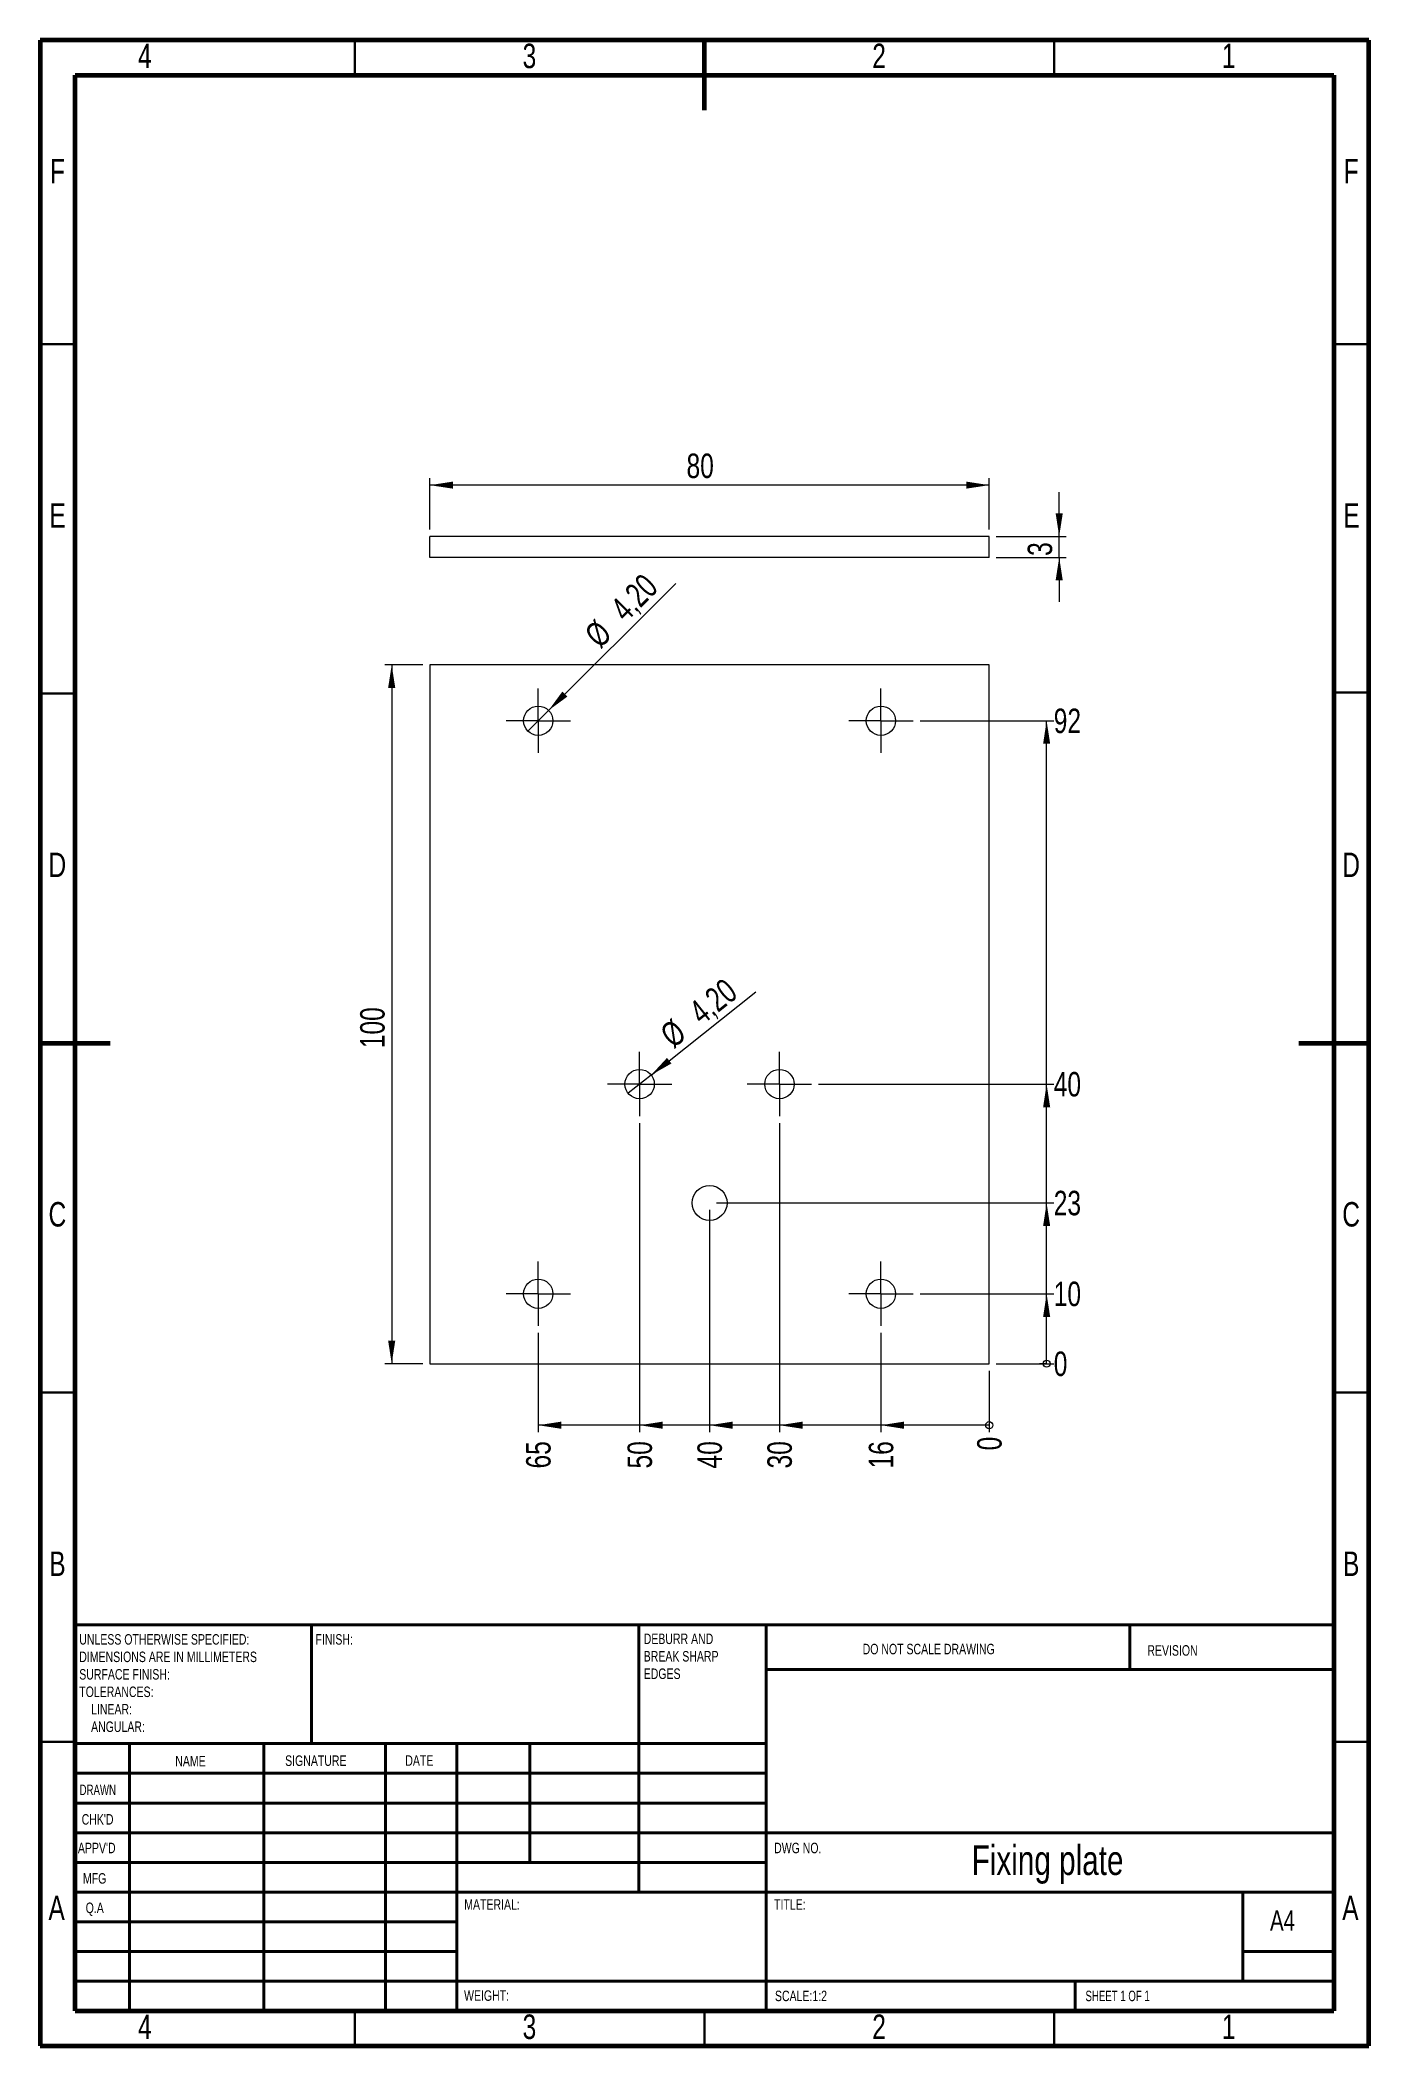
# Model space of a CAD drawing. Header units: millimetres. Extents: x 15 to 205, y 5 to 292.
import ezdxf

# ---------------------------------------------------------------- set-up
doc = ezdxf.new("R2010")
doc.units = ezdxf.units.MM
doc.styles.add('SLDTEXTSTYLE0', font='TXT', dxfattribs={"width": 0.75})
doc.styles.add('SLDTEXTSTYLE1', font='TXT', dxfattribs={"width": 0.686449})
doc.styles.add('SLDTEXTSTYLE2', font='TXT', dxfattribs={"width": 0.6875})
doc.dimstyles.new('SLDDIMSTYLE0', dxfattribs={"dimtxt": 3.5, "dimasz": 0.338667, "dimexe": 0, "dimexo": 0.0625, "dimgap": 0.875, "dimtad": 0, "dimtih": 1, "dimtoh": 1, "dimdec": 0, "dimrnd": 1e-09, "dimdsep": 46, "dimtxsty": 'SLDTEXTSTYLE0', "dimblk1": 'ORIGIN', "dimblk2": 'ORIGIN', "dimsah": 1, "dimcen": 0.09, "dimadec": 0, "dimazin": 2, "dimtfac": 1, "dimtdec": 0, "dimtofl": 0, "dimtmove": 0, "dimatfit": 3, "dimldrblk": 'ORIGIN', "dimfxl": 1, "dimfrac": 2, "dimtolj": 1, "dimtzin": 12, "dimarcsym": 0})
doc.dimstyles.new('SLDDIMSTYLE1', dxfattribs={"dimtxt": 3.5, "dimasz": 3.302, "dimexe": 0, "dimexo": 0.0625, "dimgap": 0.875, "dimtad": 0, "dimtih": 1, "dimtoh": 1, "dimdec": 0, "dimrnd": 1e-09, "dimzin": 12, "dimdsep": 46, "dimtxsty": 'SLDTEXTSTYLE0', "dimsah": 1, "dimcen": 0.09, "dimadec": 0, "dimazin": 3, "dimtfac": 1, "dimtdec": 0, "dimtofl": 0, "dimtmove": 0, "dimatfit": 3, "dimfxl": 1, "dimfrac": 2, "dimtolj": 1, "dimtzin": 12, "dimarcsym": 0})
doc.dimstyles.new('SLDDIMSTYLE2', dxfattribs={"dimtxt": 3.5, "dimasz": 3.302, "dimexe": 0, "dimexo": 0.0625, "dimgap": 0.875, "dimtad": 0, "dimtih": 1, "dimtoh": 1, "dimrnd": 1e-09, "dimzin": 12, "dimdsep": 46, "dimtxsty": 'SLDTEXTSTYLE0', "dimsah": 1, "dimcen": 0.09, "dimadec": 0, "dimazin": 3, "dimtfac": 1, "dimtofl": 0, "dimtmove": 0, "dimatfit": 3, "dimfxl": 1, "dimfrac": 2, "dimtolj": 1, "dimtzin": 12, "dimarcsym": 0})
doc.dimstyles.new('SLDDIMSTYLE3', dxfattribs={"dimtxt": 3.5, "dimasz": 3.302, "dimexe": 0, "dimexo": 0.0625, "dimgap": 0.875, "dimtad": 1, "dimrnd": 1e-09, "dimzin": 12, "dimdsep": 46, "dimtxsty": 'SLDTEXTSTYLE0', "dimsah": 1, "dimcen": 0.09, "dimadec": 0, "dimazin": 3, "dimtfac": 1, "dimtofl": 0, "dimtmove": 0, "dimatfit": 3, "dimfxl": 1, "dimfrac": 2, "dimtolj": 1, "dimtzin": 12, "dimarcsym": 0})
doc.dimstyles.new('SLDDIMSTYLE4', dxfattribs={"dimtxt": 3.5, "dimasz": 3.302, "dimexe": 0, "dimexo": 0.0625, "dimgap": 0.875, "dimtad": 1, "dimrnd": 1e-09, "dimzin": 12, "dimdsep": 46, "dimtxsty": 'SLDTEXTSTYLE0', "dimblk1": 'NONE', "dimsah": 1, "dimcen": 0, "dimadec": 0, "dimazin": 3, "dimtfac": 1, "dimtmove": 0, "dimatfit": 3, "dimldrblk": 'NONE', "dimfxl": 1, "dimfrac": 2, "dimtolj": 1, "dimtzin": 12, "dimarcsym": 0})
doc.dimstyles.new('SLDDIMSTYLE5', dxfattribs={"dimtxt": 3.5, "dimasz": 3.302, "dimexe": 0, "dimexo": 0.0625, "dimgap": 0.875, "dimtad": 1, "dimdec": 0, "dimrnd": 1e-09, "dimzin": 12, "dimdsep": 46, "dimtxsty": 'SLDTEXTSTYLE0', "dimsah": 1, "dimcen": 0.09, "dimadec": 0, "dimazin": 3, "dimtfac": 1, "dimtdec": 0, "dimtofl": 0, "dimtmove": 0, "dimatfit": 3, "dimfxl": 1, "dimfrac": 2, "dimtolj": 1, "dimtzin": 12, "dimarcsym": 0})
doc.dimstyles.new('SLDDIMSTYLE6', dxfattribs={"dimtxt": 3.5, "dimasz": 3.302, "dimexe": 0, "dimexo": 0.0625, "dimgap": 0.875, "dimtad": 1, "dimrnd": 1e-09, "dimzin": 12, "dimdsep": 46, "dimtxsty": 'SLDTEXTSTYLE0', "dimsah": 1, "dimcen": 0.09, "dimadec": 0, "dimazin": 3, "dimtfac": 1, "dimtmove": 0, "dimatfit": 0, "dimfxl": 1, "dimfrac": 2, "dimtolj": 1, "dimtzin": 12, "dimarcsym": 0})

# ---------------------------------------------------------------- blocks, each defined once
blk = doc.blocks.new('SW_NOTE_0')
at = {"color": 0, "linetype": 'Continuous', "lineweight": 0, "char_height": 1.5, "attachment_point": 1, "style": 'SLDTEXTSTYLE0'}
for s, insert in [('UNLESS OTHERWISE SPECIFIED:', (0, 1.93)), ('DIMENSIONS ARE IN MILLIMETERS', (0, -0.57)), ('TOLERANCES:', (0, -5.57)), ('SURFACE FINISH:', (0, -3.07)), ('LINEAR:', (1.69, -8.07)), ('ANGULAR:', (1.69, -10.57))]:
    blk.add_mtext(s, dxfattribs=dict(at, insert=insert))
blk = doc.blocks.new('SW_NOTE_1')
at = {"color": 0, "linetype": 'Continuous', "lineweight": 0, "char_height": 1.5, "attachment_point": 1, "style": 'SLDTEXTSTYLE0'}
for s, insert in [('DEBURR AND', (0, 1.93)), ('BREAK SHARP', (0, -0.57)), ('EDGES', (0, -3.07))]:
    blk.add_mtext(s, dxfattribs=dict(at, insert=insert))
blk = doc.blocks.new('_ORIGIN')
at = {"color": 0, "linetype": 'ByBlock', "lineweight": -2}
blk.add_line((0, 0), (-1, 0), dxfattribs=at)
blk.add_circle((0, 0), 0.5, dxfattribs=at)
blk = doc.blocks.new('_D')
at = {"color": 7, "linetype": 'Continuous', "lineweight": 0}
blk.add_line((150.72, 101.61), (150.72, 92.8), dxfattribs=at)
at = {"color": 7, "linetype": 'Continuous', "lineweight": 0, "xscale": 1.016, "yscale": 1.016}
blk.add_blockref('_ORIGIN', (150.72, 93.81), dxfattribs=at)
at = {"color": 7, "linetype": 'Continuous', "lineweight": 0, "insert": (148.99, 90.21), "char_height": 3.5, "attachment_point": 1, "rotation": 90, "style": 'SLDTEXTSTYLE0'}
blk.add_mtext('0', dxfattribs=at)
blk = doc.blocks.new('_D_1')
at = {"color": 7, "linetype": 'Continuous', "lineweight": 0}
for p, q in [((135.22, 107.01), (135.22, 92.8)), ((150.72, 93.81), (135.22, 93.81))]:
    blk.add_line(p, q, dxfattribs=at)
blk.add_solid([(135.22, 93.81), (138.52, 93.3), (138.52, 94.32)], dxfattribs=at)
at = {"color": 7, "linetype": 'Continuous', "lineweight": 0, "insert": (133.49, 87.62), "char_height": 3.5, "attachment_point": 1, "rotation": 90, "style": 'SLDTEXTSTYLE0'}
blk.add_mtext('16', dxfattribs=at)
blk = doc.blocks.new('_D_2')
at = {"color": 7, "linetype": 'Continuous', "lineweight": 0}
for p, q in [((120.72, 137.01), (120.72, 92.8)), ((135.22, 93.81), (120.72, 93.81))]:
    blk.add_line(p, q, dxfattribs=at)
blk.add_solid([(120.72, 93.81), (124.02, 93.3), (124.02, 94.32)], dxfattribs=at)
at = {"color": 7, "linetype": 'Continuous', "lineweight": 0, "insert": (118.99, 87.62), "char_height": 3.5, "attachment_point": 1, "rotation": 90, "style": 'SLDTEXTSTYLE0'}
blk.add_mtext('30', dxfattribs=at)
blk = doc.blocks.new('_D_3')
at = {"color": 7, "linetype": 'Continuous', "lineweight": 0}
for p, q in [((110.72, 124.61), (110.72, 92.8)), ((120.72, 93.81), (110.72, 93.81))]:
    blk.add_line(p, q, dxfattribs=at)
blk.add_solid([(110.72, 93.81), (114.02, 93.3), (114.02, 94.32)], dxfattribs=at)
at = {"color": 7, "linetype": 'Continuous', "lineweight": 0, "insert": (108.99, 87.62), "char_height": 3.5, "attachment_point": 1, "rotation": 90, "style": 'SLDTEXTSTYLE0'}
blk.add_mtext('40', dxfattribs=at)
blk = doc.blocks.new('_D_4')
at = {"color": 7, "linetype": 'Continuous', "lineweight": 0}
for p, q in [((100.72, 137.01), (100.72, 92.8)), ((110.72, 93.81), (100.72, 93.81))]:
    blk.add_line(p, q, dxfattribs=at)
blk.add_solid([(100.72, 93.81), (104.02, 93.3), (104.02, 94.32)], dxfattribs=at)
at = {"color": 7, "linetype": 'Continuous', "lineweight": 0, "insert": (98.99, 87.62), "char_height": 3.5, "attachment_point": 1, "rotation": 90, "style": 'SLDTEXTSTYLE0'}
blk.add_mtext('50', dxfattribs=at)
blk = doc.blocks.new('_D_5')
at = {"color": 7, "linetype": 'Continuous', "lineweight": 0}
for p, q in [((86.22, 107.01), (86.22, 92.8)), ((100.72, 93.81), (86.22, 93.81))]:
    blk.add_line(p, q, dxfattribs=at)
blk.add_solid([(86.22, 93.81), (89.52, 93.3), (89.52, 94.32)], dxfattribs=at)
at = {"color": 7, "linetype": 'Continuous', "lineweight": 0, "insert": (84.49, 87.62), "char_height": 3.5, "attachment_point": 1, "rotation": 90, "style": 'SLDTEXTSTYLE0'}
blk.add_mtext('65', dxfattribs=at)
blk = doc.blocks.new('_D_6')
at = {"color": 7, "linetype": 'Continuous', "lineweight": 0}
blk.add_line((151.72, 102.61), (159.94, 102.61), dxfattribs=at)
at = {"color": 7, "linetype": 'Continuous', "lineweight": 0, "xscale": 1.016, "yscale": 1.016}
blk.add_blockref('_ORIGIN', (158.92, 102.61), dxfattribs=at)
at = {"color": 7, "linetype": 'Continuous', "lineweight": 0, "insert": (159.94, 104.35), "char_height": 3.5, "attachment_point": 1, "style": 'SLDTEXTSTYLE0'}
blk.add_mtext('0', dxfattribs=at)
blk = doc.blocks.new('_D_7')
at = {"color": 7, "linetype": 'Continuous', "lineweight": 0}
for p, q in [((140.82, 112.61), (159.94, 112.61)), ((158.92, 102.61), (158.92, 112.61))]:
    blk.add_line(p, q, dxfattribs=at)
blk.add_solid([(158.92, 112.61), (158.42, 109.31), (159.43, 109.31)], dxfattribs=at)
at = {"color": 7, "linetype": 'Continuous', "lineweight": 0, "insert": (159.94, 114.35), "char_height": 3.5, "attachment_point": 1, "style": 'SLDTEXTSTYLE0'}
blk.add_mtext('10', dxfattribs=at)
blk = doc.blocks.new('_D_8')
at = {"color": 7, "linetype": 'Continuous', "lineweight": 0}
for p, q in [((111.72, 125.61), (159.94, 125.61)), ((158.92, 112.61), (158.92, 125.61))]:
    blk.add_line(p, q, dxfattribs=at)
blk.add_solid([(158.92, 125.61), (158.42, 122.31), (159.43, 122.31)], dxfattribs=at)
at = {"color": 7, "linetype": 'Continuous', "lineweight": 0, "insert": (159.94, 127.35), "char_height": 3.5, "attachment_point": 1, "style": 'SLDTEXTSTYLE0'}
blk.add_mtext('23', dxfattribs=at)
blk = doc.blocks.new('_D_9')
at = {"color": 7, "linetype": 'Continuous', "lineweight": 0}
for p, q in [((126.32, 142.61), (159.94, 142.61)), ((158.92, 125.61), (158.92, 142.61))]:
    blk.add_line(p, q, dxfattribs=at)
blk.add_solid([(158.92, 142.61), (158.42, 139.31), (159.43, 139.31)], dxfattribs=at)
at = {"color": 7, "linetype": 'Continuous', "lineweight": 0, "insert": (159.94, 144.35), "char_height": 3.5, "attachment_point": 1, "style": 'SLDTEXTSTYLE0'}
blk.add_mtext('40', dxfattribs=at)
blk = doc.blocks.new('_D_10')
at = {"color": 7, "linetype": 'Continuous', "lineweight": 0}
for p, q in [((140.82, 194.61), (159.94, 194.61)), ((158.92, 142.61), (158.92, 194.61))]:
    blk.add_line(p, q, dxfattribs=at)
blk.add_solid([(158.92, 194.61), (158.42, 191.31), (159.43, 191.31)], dxfattribs=at)
at = {"color": 7, "linetype": 'Continuous', "lineweight": 0, "insert": (159.94, 196.35), "char_height": 3.5, "attachment_point": 1, "style": 'SLDTEXTSTYLE0'}
blk.add_mtext('92', dxfattribs=at)
blk = doc.blocks.new('_D_11')
at = {"color": 7, "linetype": 'Continuous', "lineweight": 0}
for p, q in [((69.72, 202.61), (64.27, 202.61)), ((65.27, 202.61), (65.27, 102.61)), ((69.72, 102.61), (64.27, 102.61))]:
    blk.add_line(p, q, dxfattribs=at)
for points in [[(65.27, 202.61), (64.76, 199.31), (65.78, 199.31)], [(65.27, 102.61), (65.78, 105.92), (64.76, 105.92)]]:
    blk.add_solid(points, dxfattribs=at)
at = {"color": 7, "linetype": 'Continuous', "lineweight": 0, "insert": (60.76, 147.76), "char_height": 3.5, "attachment_point": 1, "rotation": 90, "style": 'SLDTEXTSTYLE0'}
blk.add_mtext('100', dxfattribs=at)
blk = doc.blocks.new('_D_12')
at = {"color": 7, "linetype": 'Continuous', "lineweight": 0}
for q in [(105.88, 214.27), (84.74, 193.13)]:
    blk.add_line((87.71, 196.1), q, dxfattribs=at)
blk.add_solid([(87.71, 196.1), (90.4, 198.07), (89.68, 198.79)], dxfattribs=at)
at = {"color": 7, "linetype": 'Continuous', "lineweight": 0, "char_height": 3.5, "attachment_point": 1, "rotation": 45, "style": 'SLDTEXTSTYLE0'}
for s, insert in [('4,20', (96.27, 211.08)), ('%%c', (92.58, 207.31))]:
    blk.add_mtext(s, dxfattribs=dict(at, insert=insert))
blk = doc.blocks.new('_NONE')
blk = doc.blocks.new('_D_13')
at = {"color": 7, "linetype": 'Continuous', "lineweight": 0}
for q in [(117.34, 155.81), (99.08, 141.31)]:
    blk.add_line((102.37, 143.92), q, dxfattribs=at)
blk.add_solid([(102.37, 143.92), (105.27, 145.57), (104.64, 146.37)], dxfattribs=at)
at = {"color": 7, "linetype": 'Continuous', "lineweight": 0, "char_height": 3.5, "attachment_point": 1, "rotation": 38.4427, "style": 'SLDTEXTSTYLE0'}
for s, insert in [('4,20', (107.45, 153.71)), ('%%c', (103.35, 150.39))]:
    blk.add_mtext(s, dxfattribs=dict(at, insert=insert))
blk = doc.blocks.new('SW_CENTERMARKSYMBOL_0')
at = {"color": 0, "linetype": 'Continuous', "lineweight": 0}
for p, q in [((0, 2.5), (0, 4.6)), ((-2.5, 0), (-4.6, 0)), ((0, 0), (-2.5, 0)), ((0, 0), (0, 2.5)), ((0, 0), (0, -2.5)), ((0, 0), (2.5, 0)), ((2.5, 0), (4.6, 0)), ((0, -2.5), (0, -4.6))]:
    blk.add_line(p, q, dxfattribs=at)
blk = doc.blocks.new('SW_CENTERMARKSYMBOL_1')
at = {"color": 0, "linetype": 'Continuous', "lineweight": 0}
for p, q in [((0, 2.5), (0, 4.6)), ((-2.5, 0), (-4.6, 0)), ((0, 0), (-2.5, 0)), ((0, 0), (0, 2.5)), ((0, 0), (0, -2.5)), ((0, 0), (2.5, 0)), ((2.5, 0), (4.6, 0)), ((0, -2.5), (0, -4.6))]:
    blk.add_line(p, q, dxfattribs=at)
blk = doc.blocks.new('SW_CENTERMARKSYMBOL_2')
at = {"color": 0, "linetype": 'Continuous', "lineweight": 0}
for p, q in [((0, 2.5), (0, 4.6)), ((-2.5, 0), (-4.6, 0)), ((0, 0), (-2.5, 0)), ((0, 0), (0, 2.5)), ((0, 0), (0, -2.5)), ((0, 0), (2.5, 0)), ((2.5, 0), (4.6, 0)), ((0, -2.5), (0, -4.6))]:
    blk.add_line(p, q, dxfattribs=at)
blk = doc.blocks.new('SW_CENTERMARKSYMBOL_3')
at = {"color": 0, "linetype": 'Continuous', "lineweight": 0}
for p, q in [((0, 2.5), (0, 4.6)), ((-2.5, 0), (-4.6, 0)), ((0, 0), (-2.5, 0)), ((0, 0), (0, 2.5)), ((0, 0), (0, -2.5)), ((0, 0), (2.5, 0)), ((2.5, 0), (4.6, 0)), ((0, -2.5), (0, -4.6))]:
    blk.add_line(p, q, dxfattribs=at)
blk = doc.blocks.new('SW_CENTERMARKSYMBOL_4')
at = {"color": 0, "linetype": 'Continuous', "lineweight": 0}
for p, q in [((0, 2.5), (0, 4.6)), ((-2.5, 0), (-4.6, 0)), ((0, 0), (-2.5, 0)), ((0, 0), (0, 2.5)), ((0, 0), (0, -2.5)), ((0, 0), (2.5, 0)), ((2.5, 0), (4.6, 0)), ((0, -2.5), (0, -4.6))]:
    blk.add_line(p, q, dxfattribs=at)
blk = doc.blocks.new('SW_CENTERMARKSYMBOL_5')
at = {"color": 0, "linetype": 'Continuous', "lineweight": 0}
for p, q in [((0, 2.5), (0, 4.6)), ((-2.5, 0), (-4.6, 0)), ((0, 0), (-2.5, 0)), ((0, 0), (0, 2.5)), ((0, 0), (0, -2.5)), ((0, 0), (2.5, 0)), ((2.5, 0), (4.6, 0)), ((0, -2.5), (0, -4.6))]:
    blk.add_line(p, q, dxfattribs=at)
blk = doc.blocks.new('_D_14')
at = {"color": 7, "linetype": 'Continuous', "lineweight": 0}
for p, q in [((70.72, 221.99), (70.72, 229.32)), ((150.72, 228.32), (70.72, 228.32)), ((150.72, 221.99), (150.72, 229.32))]:
    blk.add_line(p, q, dxfattribs=at)
for points in [[(70.72, 228.32), (74.02, 227.82), (74.02, 228.83)], [(150.72, 228.32), (147.42, 228.83), (147.42, 227.82)]]:
    blk.add_solid(points, dxfattribs=at)
at = {"color": 7, "linetype": 'Continuous', "lineweight": 0, "insert": (107.43, 232.84), "char_height": 3.5, "attachment_point": 1, "style": 'SLDTEXTSTYLE0'}
blk.add_mtext('80', dxfattribs=at)
blk = doc.blocks.new('_D_15')
at = {"color": 7, "linetype": 'Continuous', "lineweight": 0}
for p, q in [((160.72, 220.99), (160.72, 227.34)), ((151.72, 220.99), (161.72, 220.99)), ((160.72, 217.99), (160.72, 220.99)), ((151.72, 217.99), (161.72, 217.99)), ((160.72, 217.99), (160.72, 211.64))]:
    blk.add_line(p, q, dxfattribs=at)
for points in [[(160.72, 220.99), (161.23, 224.29), (160.21, 224.29)], [(160.72, 217.99), (160.21, 214.69), (161.23, 214.69)]]:
    blk.add_solid(points, dxfattribs=at)
at = {"color": 7, "linetype": 'Continuous', "lineweight": 0, "insert": (156.21, 218.2), "char_height": 3.5, "attachment_point": 1, "rotation": 90, "style": 'SLDTEXTSTYLE0'}
blk.add_mtext('3', dxfattribs=at)

msp = doc.modelspace()

# ---------------------------------------------------------------- linework, layer by layer
at = {"color": 7, "linetype": 'Continuous', "lineweight": 60}
for p, q in [((205, 292), (15, 292)), ((15, 292), (15, 5)), ((110, 282), (110, 292)), ((205, 5), (205, 292)), ((20, 287), (200, 287)), ((20, 10), (20, 287)), ((200, 287), (200, 10)), ((15, 148.5), (25, 148.5)), ((195, 148.5), (205, 148.5)), ((20, 10), (200, 10)), ((15, 5), (205, 5))]:
    msp.add_line(p, q, dxfattribs=at)
at = {"color": 7, "linetype": 'Continuous', "lineweight": 30}
for p, q in [((60, 287), (60, 292)), ((160, 287), (160, 292)), ((20, 248.5), (15, 248.5)), ((200, 248.5), (205, 248.5)), ((20, 198.5), (15, 198.5)), ((200, 198.651), (205, 198.651)), ((20, 98.5), (15, 98.5)), ((200, 98.5), (205, 98.5)), ((20, 48.5), (15, 48.5)), ((200, 48.5), (205, 48.5)), ((60, 10), (60, 5)), ((110, 10), (110, 5)), ((160, 10), (160, 5))]:
    msp.add_line(p, q, dxfattribs=at)
at = {"color": 7, "linetype": 'Continuous', "lineweight": 15}
for p, q in [((70.723, 217.992), (70.723, 220.992)), ((150.723, 220.992), (70.723, 220.992)), ((150.723, 217.992), (150.723, 220.992)), ((150.723, 217.992), (70.723, 217.992)), ((70.723, 202.613), (70.723, 102.613)), ((150.723, 202.613), (70.723, 202.613)), ((150.723, 102.613), (150.723, 202.613)), ((70.723, 102.613), (150.723, 102.613))]:
    msp.add_line(p, q, dxfattribs=at)
at = {"color": 7, "linetype": 'Continuous', "lineweight": 40}
for p, q in [((20, 65.25), (200, 65.25)), ((20, 65.25), (20, 10)), ((53.8, 48.25), (53.8, 65.25)), ((100.6, 65.25), (100.6, 27)), ((118.8, 65.25), (118.8, 10)), ((170.8, 58.875), (170.8, 65.25)), ((200, 58.875), (118.8, 58.875)), ((118.8, 48.25), (20, 48.25)), ((27.8, 48.25), (27.8, 10)), ((46.991, 48.25), (46.991, 10)), ((64.399, 48.25), (64.399, 10)), ((74.6, 10), (74.6, 48.25)), ((85, 31.25), (85, 48.25)), ((118.8, 44), (20, 44)), ((118.8, 39.75), (20, 39.75)), ((200, 35.5), (20, 35.5)), ((118.8, 31.25), (20, 31.25)), ((74.6, 27), (20, 27)), ((74.6, 27), (200, 27)), ((187, 14.25), (187, 27)), ((74.6, 22.75), (20, 22.75)), ((74.6, 18.5), (20, 18.5)), ((200, 18.5), (187, 18.5)), ((20, 14.25), (200, 14.25)), ((163, 10), (163, 14.25))]:
    msp.add_line(p, q, dxfattribs=at)
at = {"color": 7, "linetype": 'Continuous', "lineweight": 15}
for centre, radius in [((86.223, 194.613), 2.1), ((135.223, 194.613), 2.1), ((100.723, 142.613), 2.1), ((120.723, 142.613), 2.1), ((110.723, 125.613), 2.5), ((86.223, 112.613), 2.1), ((135.223, 112.613), 2.1)]:
    msp.add_circle(centre, radius, dxfattribs=at)

# ---------------------------------------------------------------- block references
at = {"color": 7, "linetype": 'Continuous', "lineweight": 0}
for name, p in [('SW_CENTERMARKSYMBOL_0', (86.223, 194.613)), ('SW_CENTERMARKSYMBOL_1', (135.223, 194.613)), ('SW_CENTERMARKSYMBOL_5', (100.723, 142.613)), ('SW_CENTERMARKSYMBOL_4', (120.723, 142.613)), ('SW_CENTERMARKSYMBOL_3', (86.223, 112.613)), ('SW_CENTERMARKSYMBOL_2', (135.223, 112.613)), ('SW_NOTE_0', (20.594, 61.987)), ('SW_NOTE_1', (101.309, 62.069))]:
    msp.add_blockref(name, p, dxfattribs=at)

# ---------------------------------------------------------------- texts
for s, insert, char_height, attachment_point, style in [('4', (29.965, 291.49), 3.5, 2, 'SLDTEXTSTYLE0'), ('3', (84.965, 291.49), 3.5, 2, 'SLDTEXTSTYLE0'), ('2', (134.965, 291.49), 3.5, 2, 'SLDTEXTSTYLE0'), ('1', (184.965, 291.49), 3.5, 2, 'SLDTEXTSTYLE0'), ('F', (17.464, 274.99), 3.5, 2, 'SLDTEXTSTYLE0'), ('F', (202.464, 274.99), 3.5, 2, 'SLDTEXTSTYLE0'), ('E', (17.506, 225.74), 3.5, 2, 'SLDTEXTSTYLE0'), ('E', (202.506, 225.74), 3.5, 2, 'SLDTEXTSTYLE0'), ('D', (17.46, 175.74), 3.5, 2, 'SLDTEXTSTYLE0'), ('D', (202.46, 175.74), 3.5, 2, 'SLDTEXTSTYLE0'), ('C', (17.464, 125.74), 3.5, 2, 'SLDTEXTSTYLE0'), ('C', (202.464, 125.74), 3.5, 2, 'SLDTEXTSTYLE0'), ('B', (17.473, 75.74), 3.5, 2, 'SLDTEXTSTYLE0'), ('B', (202.473, 75.74), 3.5, 2, 'SLDTEXTSTYLE0'), ('FINISH:', (54.371, 63.919), 1.5, 1, 'SLDTEXTSTYLE0'), ('DO NOT SCALE DRAWING', (132.615, 62.533), 1.5, 1, 'SLDTEXTSTYLE0'), ('REVISION', (173.328, 62.335), 1.5, 1, 'SLDTEXTSTYLE0'), ('NAME', (34.322, 46.501), 1.5, 1, 'SLDTEXTSTYLE0'), ('SIGNATURE', (50.034, 46.562), 1.5, 1, 'SLDTEXTSTYLE0'), ('DATE', (67.215, 46.576), 1.5, 1, 'SLDTEXTSTYLE0'), ('DRAWN', (20.643, 42.385), 1.5, 1, 'SLDTEXTSTYLE1'), ("CHK'D", (20.939, 38.162), 1.5, 1, 'SLDTEXTSTYLE0'), ("APPV'D", (20.402, 34.066), 1.5, 1, 'SLDTEXTSTYLE0'), ('DWG NO.', (119.953, 34.066), 1.5, 1, 'SLDTEXTSTYLE0'), ('Fixing plate', (159.057, 33.686), 4.23333, 2, 'SLDTEXTSTYLE0'), ('MFG', (21.124, 29.716), 1.5, 1, 'SLDTEXTSTYLE0'), ('A', (17.36, 26.49), 3.5, 2, 'SLDTEXTSTYLE0'), ('MATERIAL:', (75.646, 25.986), 1.5, 1, 'SLDTEXTSTYLE0'), ('TITLE:', (119.953, 25.986), 1.5, 1, 'SLDTEXTSTYLE0'), ('A', (202.36, 26.49), 3.5, 2, 'SLDTEXTSTYLE0'), ('Q.A', (21.509, 25.505), 1.5, 1, 'SLDTEXTSTYLE0'), ('A4', (190.871, 24.406), 2.9104, 1, 'SLDTEXTSTYLE0'), ('WEIGHT:', (75.618, 12.949), 1.4986, 1, 'SLDTEXTSTYLE0'), ('SCALE:1:2', (120.074, 12.9), 1.5, 1, 'SLDTEXTSTYLE0'), ('SHEET 1 OF 1', (164.478, 12.9), 1.5, 1, 'SLDTEXTSTYLE2'), ('4', (29.965, 9.49), 3.5, 2, 'SLDTEXTSTYLE0'), ('3', (84.965, 9.49), 3.5, 2, 'SLDTEXTSTYLE0'), ('2', (134.965, 9.49), 3.5, 2, 'SLDTEXTSTYLE0'), ('1', (184.965, 9.49), 3.5, 2, 'SLDTEXTSTYLE0')]:
    msp.add_mtext(s, dxfattribs=dict(at, insert=insert, char_height=char_height, attachment_point=attachment_point, style=style))

# ---------------------------------------------------------------- dimensions: what is measured, and where the dimension line sits
dim = msp.add_linear_dim(base=(70.723, 228.324), p1=(150.723, 220.992), p2=(70.723, 220.992), dimstyle='SLDDIMSTYLE5', dxfattribs=at)
dim.commit()
dim.dimension.update_dxf_attribs({"geometry": '_D_14', "text_midpoint": (110.017, 228.324), "dimtype": 160})
for base, p1, p2, dimstyle, picture, middle in [((160.723, 220.992), (150.723, 217.992), (150.723, 220.992), 'SLDDIMSTYLE6', '_D_15', (160.723, 219.492)), ((65.268, 102.613), (70.723, 202.613), (70.723, 102.613), 'SLDDIMSTYLE3', '_D_11', (65.268, 151.638))]:
    dim = msp.add_linear_dim(base=base, p1=p1, p2=p2, angle=90, dimstyle=dimstyle, dxfattribs=at)
    dim.commit()
    dim.dimension.update_dxf_attribs({"geometry": picture, "text_midpoint": middle, "dimtype": 160})
for p1, p2, picture, middle in [((84.738, 193.128), (87.708, 196.098), '_D_12', (100.946, 209.337)), ((99.078, 141.307), (102.367, 143.919), '_D_13', (111.941, 151.519))]:
    dim = msp.add_diameter_dim_2p(p1=p1, p2=p2, dimstyle='SLDDIMSTYLE4', dxfattribs=at)
    dim.commit()
    dim.dimension.update_dxf_attribs({"geometry": picture, "text_midpoint": middle, "dimtype": 163})
for feature_location, offset, dtype, origin, dimstyle, picture, middle in [((139.823, 194.613), (20.118, 0), 0, (150.723, 102.613), 'SLDDIMSTYLE2', '_D_10', (162.526, 194.613)), ((125.323, 142.613), (34.618, 0), 0, (150.723, 102.613), 'SLDDIMSTYLE2', '_D_9', (162.526, 142.613)), ((100.723, 138.013), (0, -45.217), 1, (150.723, 102.613), 'SLDDIMSTYLE2', '_D_4', (100.723, 90.21)), ((120.723, 138.013), (0, -45.217), 1, (150.723, 102.613), 'SLDDIMSTYLE2', '_D_2', (120.723, 90.21)), ((110.723, 125.613), (49.218, 0), 0, (150.723, 102.613), 'SLDDIMSTYLE2', '_D_8', (162.526, 125.613)), ((110.723, 125.613), (0, -32.817), 1, (150.723, 102.613), 'SLDDIMSTYLE2', '_D_3', (110.723, 90.21)), ((139.823, 112.613), (20.118, 0), 0, (150.723, 102.613), 'SLDDIMSTYLE2', '_D_7', (162.526, 112.613)), ((86.222597403, 108.013116883), (0, -15.21677763), 1, (150.722597403, 102.613116883), 'SLDDIMSTYLE1', '_D_5', (86.222597403, 90.21022806)), ((135.222597403, 108.013116883), (0, -15.21677763), 1, (150.722597403, 102.613116883), 'SLDDIMSTYLE1', '_D_1', (135.222597403, 90.21022806)), ((150.722597403, 102.613116883), (9.217557758, 0), 0, (150.722597403, 102.613116883), 'SLDDIMSTYLE0', '_D_6', (161.233210758, 102.613116883)), ((150.722597403, 102.613116883), (0, -9.81677763), 1, (150.722597403, 102.613116883), 'SLDDIMSTYLE0', '_D', (150.722597403, 91.503283657))]:
    dim = msp.add_ordinate_dim(feature_location=feature_location, offset=offset, dtype=dtype, origin=origin, dimstyle=dimstyle, dxfattribs=at)
    dim.commit()
    dim.dimension.update_dxf_attribs({"geometry": picture, "text_midpoint": middle})

doc.saveas('drawing.dxf')
